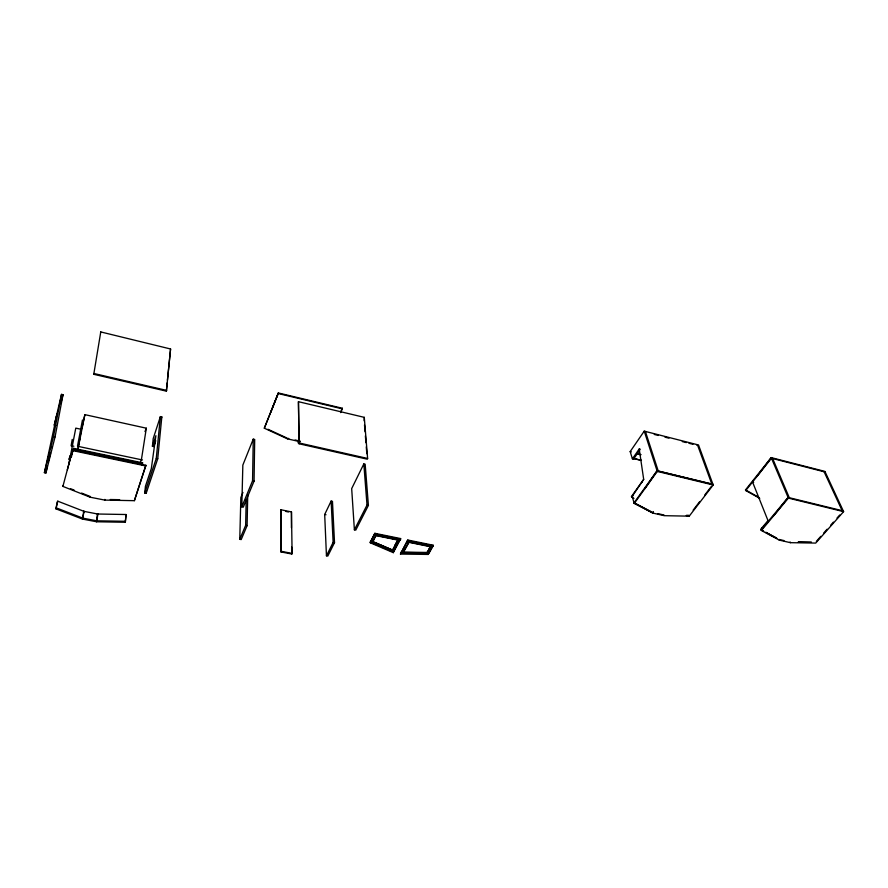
<?xml version="1.0" encoding="UTF-8"?>
<svg xmlns="http://www.w3.org/2000/svg" width="888" height="888" viewBox="0 0 888 888"><rect width="100%" height="100%" fill="white"/><g stroke="black" fill="none" stroke-linecap="round" stroke-linejoin="round"><path stroke-width="1.33" d="M300.266 441.758L287.446 438.85L264.313 428.205L278.366 392.962L342.38 408.269L340.715 412.609M254.057 481.13L254.69 439.46L253.247 439.138L242.846 465.079L241.802 506.848L243.279 507.148L254.057 481.13L252.558 480.819L253.247 439.138M247.73 494.683L247.097 525.652L241.192 539.582L239.771 539.305L245.654 525.363L246.198 499.778M239.771 539.305L240.848 497.535L242.924 492.474M166.389 391.153L170.574 348.984L100.766 331.934L93.762 374.303L166.389 391.153L167.177 382.872M167.444 380.108L170.574 348.984M152.414 446.264L155.888 435.664L151.326 468.531L145.443 486.236L144.733 492.995L146.176 493.284L157.742 458.741L161.816 416.905L160.395 416.583L153.191 438.628L152.414 446.264L153.824 446.575L155.755 440.681M144.733 492.995L156.266 458.43L160.395 416.583M146.176 493.284L146.453 490.587M145.754 465.945L145.832 465.257L72.638 449.883L62.893 486.402L90.165 497.202L104.773 500.088L134.377 500.677L145.754 465.945L72.527 450.571L72.638 449.883L67.333 469.874M72.039 454.09L73.593 448.329L142.602 462.859L142.524 463.536L73.482 449.006L72.86 451.315M134.377 500.677L145.832 465.257M125.319 522.266L126.041 514.518L97.48 514.008L96.515 520.812L96.614 521.778L125.319 522.266L126.041 514.518M104.773 500.088L104.862 499.4M96.892 520.845L97.858 514.052L83.738 511.31L83.461 512.243L84.116 511.41L57.787 501.176L57.165 502.031L55.955 508.857L82.44 519.058L96.614 521.778L96.892 520.845L82.695 518.115L82.418 519.058L84.116 511.41M90.165 497.202L90.265 496.503L81.596 493.062M82.695 518.115L83.738 511.31M81.785 428.771L84.871 414.641L146.32 428.194L141.403 459.751L140.071 463.081M69.897 456.088L69.786 456.765L71.306 457.087L71.417 456.399L69.897 456.088L69.042 459.518L69.164 458.83M72.172 451.948L72.283 451.271M73.482 449.006L73.593 448.329M62.893 486.402L63.004 485.703M55.955 508.857L57.787 501.176M54.279 425.086L57.054 414.008L44.4 472.682L45.921 472.993L55.067 436.907L63.004 394.705L61.505 394.372L54.279 425.086L55.766 425.408M45.921 472.993L47.219 466.167M44.4 472.682L53.502 436.574L61.505 394.372M51.893 447.696L52.026 447.019M77.5 446.087L82.462 419.969M80.275 436.718L77.767 449.972L84.871 414.641M80.775 434.066L81.274 431.424M69.764 459.085L68.898 463.902M70.163 457.276L75.78 428.127L81.208 429.304M60.75 403.651L63.004 394.705M48.551 460.883L50.561 452.969M100.566 332.7L100.766 331.934M72.228 439.394L71.118 445.82L73.848 446.22M71.306 457.087L72.239 453.624M93.762 374.303L93.973 373.515L166.633 390.398M97.858 514.052L97.569 514.985L97.48 514.008M141.88 465.068L142.602 462.859M160.961 419.491L161.816 416.905M144.999 431.601L146.32 428.194M270.807 412.21L278.366 392.962L264.313 428.205M241.802 506.848L252.558 480.819M298.446 401.687L299.089 443.789L367.266 459.185L367.621 458.463L364.28 417.349L298.446 401.687L299.089 443.789M280.941 509.756L280.952 551.925L291.819 554.023L292.108 553.413L291.464 511.921L280.941 509.756L280.952 551.914L281.651 551.381M291.464 511.921L291.419 527.75M340.67 411.999L342.38 408.269M364.28 417.349L364.169 420.801M324.686 514.485L331.135 501.065L332.467 501.354L334.51 542.657L327.805 556.066L326.451 555.799L324.686 514.485L326.007 514.763M363.825 463.925L351.681 488.6L354.39 529.825L355.766 530.114L368.409 505.394L365.168 464.224L363.825 463.925L367.01 505.106L354.39 529.825M326.451 555.799L333.133 542.379L331.135 501.065M370.252 542.091L374.88 533.311L400.632 538.572L393.317 552.658L370.307 542.801L370.252 542.091L379.931 546.242M370.307 542.801L374.88 533.311M394.938 545.31L396.869 541.791M394.616 549.483L400.632 538.572M407.814 540.026L400.455 554.068L428.183 554.434L433.144 545.887L433.055 545.188L407.814 540.026L400.455 554.068M408.968 542.335L403.096 552.836L403.019 552.136M429.359 548.196L431.302 544.832L426.973 553.157L426.895 552.458M433.055 545.188L428.915 553.191L401.154 552.813L401.087 552.103L427.439 552.458M644.888 488.655L657.065 470.762L712.953 484.349L657.065 470.762L634.065 502.819L652.991 513.109L664.235 515.684L689.232 516.161L713.186 484.992L698.523 444.988L644.233 431.146L630.18 451.592L632.4 458.841L633.544 459.118L639.615 450.371M644.954 432.068L645.387 431.435L658.252 471.04L657.797 471.672M632.4 458.841L639.216 448.995L640.37 449.273M639.216 448.995L643.689 479.365L631.401 496.614L633.921 498.457M631.59 497.247L643.689 479.365M652.991 513.109L634.254 503.463L657.264 471.406L644.233 431.146M696.958 445.321L697.413 444.699L711.81 484.071L711.344 484.682M653.435 511.577L652.78 512.465L634.065 502.819L634.998 502.009M757.63 475.613L771.206 457.609L824.897 471.406L843.6 511.632L815.717 543.079L790.42 542.679L779.309 540.126L761.393 530.491L760.883 529.126L761.926 527.872L761.138 529.803L763.525 531.102L761.138 529.803L788.133 497.435L843.3 510.944L842.157 510.678L824.097 471.739L825.196 472.039L771.483 458.241L745.742 490.542L759.751 498.346M693.151 510.145L699.755 501.542M704.695 495.104L711.31 486.502M773.87 515.54L788.122 497.447M745.742 490.542L745.487 489.91L771.206 457.609L788.411 498.113L843.6 511.632M761.915 527.883L767.998 520.579M761.393 530.491L788.411 498.113M788.777 498.368L789.31 497.735L772.627 458.519M841.624 511.299L842.168 510.678M816.327 541.391L820.823 536.319M823.52 533.277L827.105 529.215M830.702 525.163L833.399 522.111M836.995 518.059L839.693 515.018M633.1 495.626L632.178 496.436L634.254 503.463M422.555 553.657L428.094 553.735L428.183 554.434M96.515 520.812L125.241 521.289M110.245 499.511L119.658 499.689M689.021 515.517L686.391 515.473L689.021 515.517L689.232 516.161M281.23 551.304L292.108 553.413M333.133 542.379L334.51 542.657M245.654 525.363L247.097 525.652M407.892 540.736L433.144 545.887M374.947 534.021L400.699 539.271M400.011 540.526L376.09 535.653L376.024 534.942M430.68 546.764L407.192 541.98L407.115 541.269M285.892 511.455L288.511 511.988M78.832 446.531L142.446 459.973M53.502 436.574L55.067 436.907M156.266 458.43L157.742 458.741M367.01 505.106L368.409 505.394M288.8 438.55L287.435 438.239L287.446 438.85M295.105 439.982L297.624 440.548M298.945 440.848L300.244 441.147M297.902 442.701L367.621 458.463M657.775 513.608L664.035 515.04M783.982 540.581L779.042 539.449L779.309 540.126M278.366 393.573L342.413 408.88M657.264 471.406L713.186 484.992M633.366 458.508L641.325 460.461M633.466 458.363L641.425 460.317M630.18 451.592L631.324 451.881M753.668 482.273L752.547 481.995L768.264 521.256M636.896 453.635L640.859 454.612M636.785 453.779L640.748 454.767M654.29 434.443L658.285 435.464M664.957 437.162L668.953 438.184M682.295 441.58L686.291 442.601M688.955 443.279L692.962 444.3M56.588 508.003L83.072 518.226M70.441 488.655L74.159 490.121M373.793 542.035L392.363 550.005L392.429 550.715L398.157 539.449M382.362 547.274L385.991 548.84M388.411 549.872L392.041 551.426M374.57 542.357L391.53 549.639M267.976 429.27L286.214 437.684M776.656 538.161L765.911 532.378L776.656 538.161M745.487 489.91L758.33 497.069M790.142 542.002L790.42 542.679M641.935 481.829L642.135 482.462M291.686 553.324L291.819 554.012L291.719 547.108M393.95 550.682L394.017 551.393L370.984 541.514L370.929 540.792M393.251 551.948L393.317 552.658M376.69 533.677L372.605 542.213L372.549 541.502M364.502 424.919L365.046 431.768M365.379 435.886L365.934 442.735M366.267 446.842L366.822 453.701M376.057 535.298L372.583 541.858L392.396 550.36L398.19 539.804L376.057 535.298M408.935 541.991L403.063 552.491L426.939 552.813L430.636 546.409L408.935 541.991M811.443 542.324L798.134 542.124L811.432 542.335"/></g></svg>
